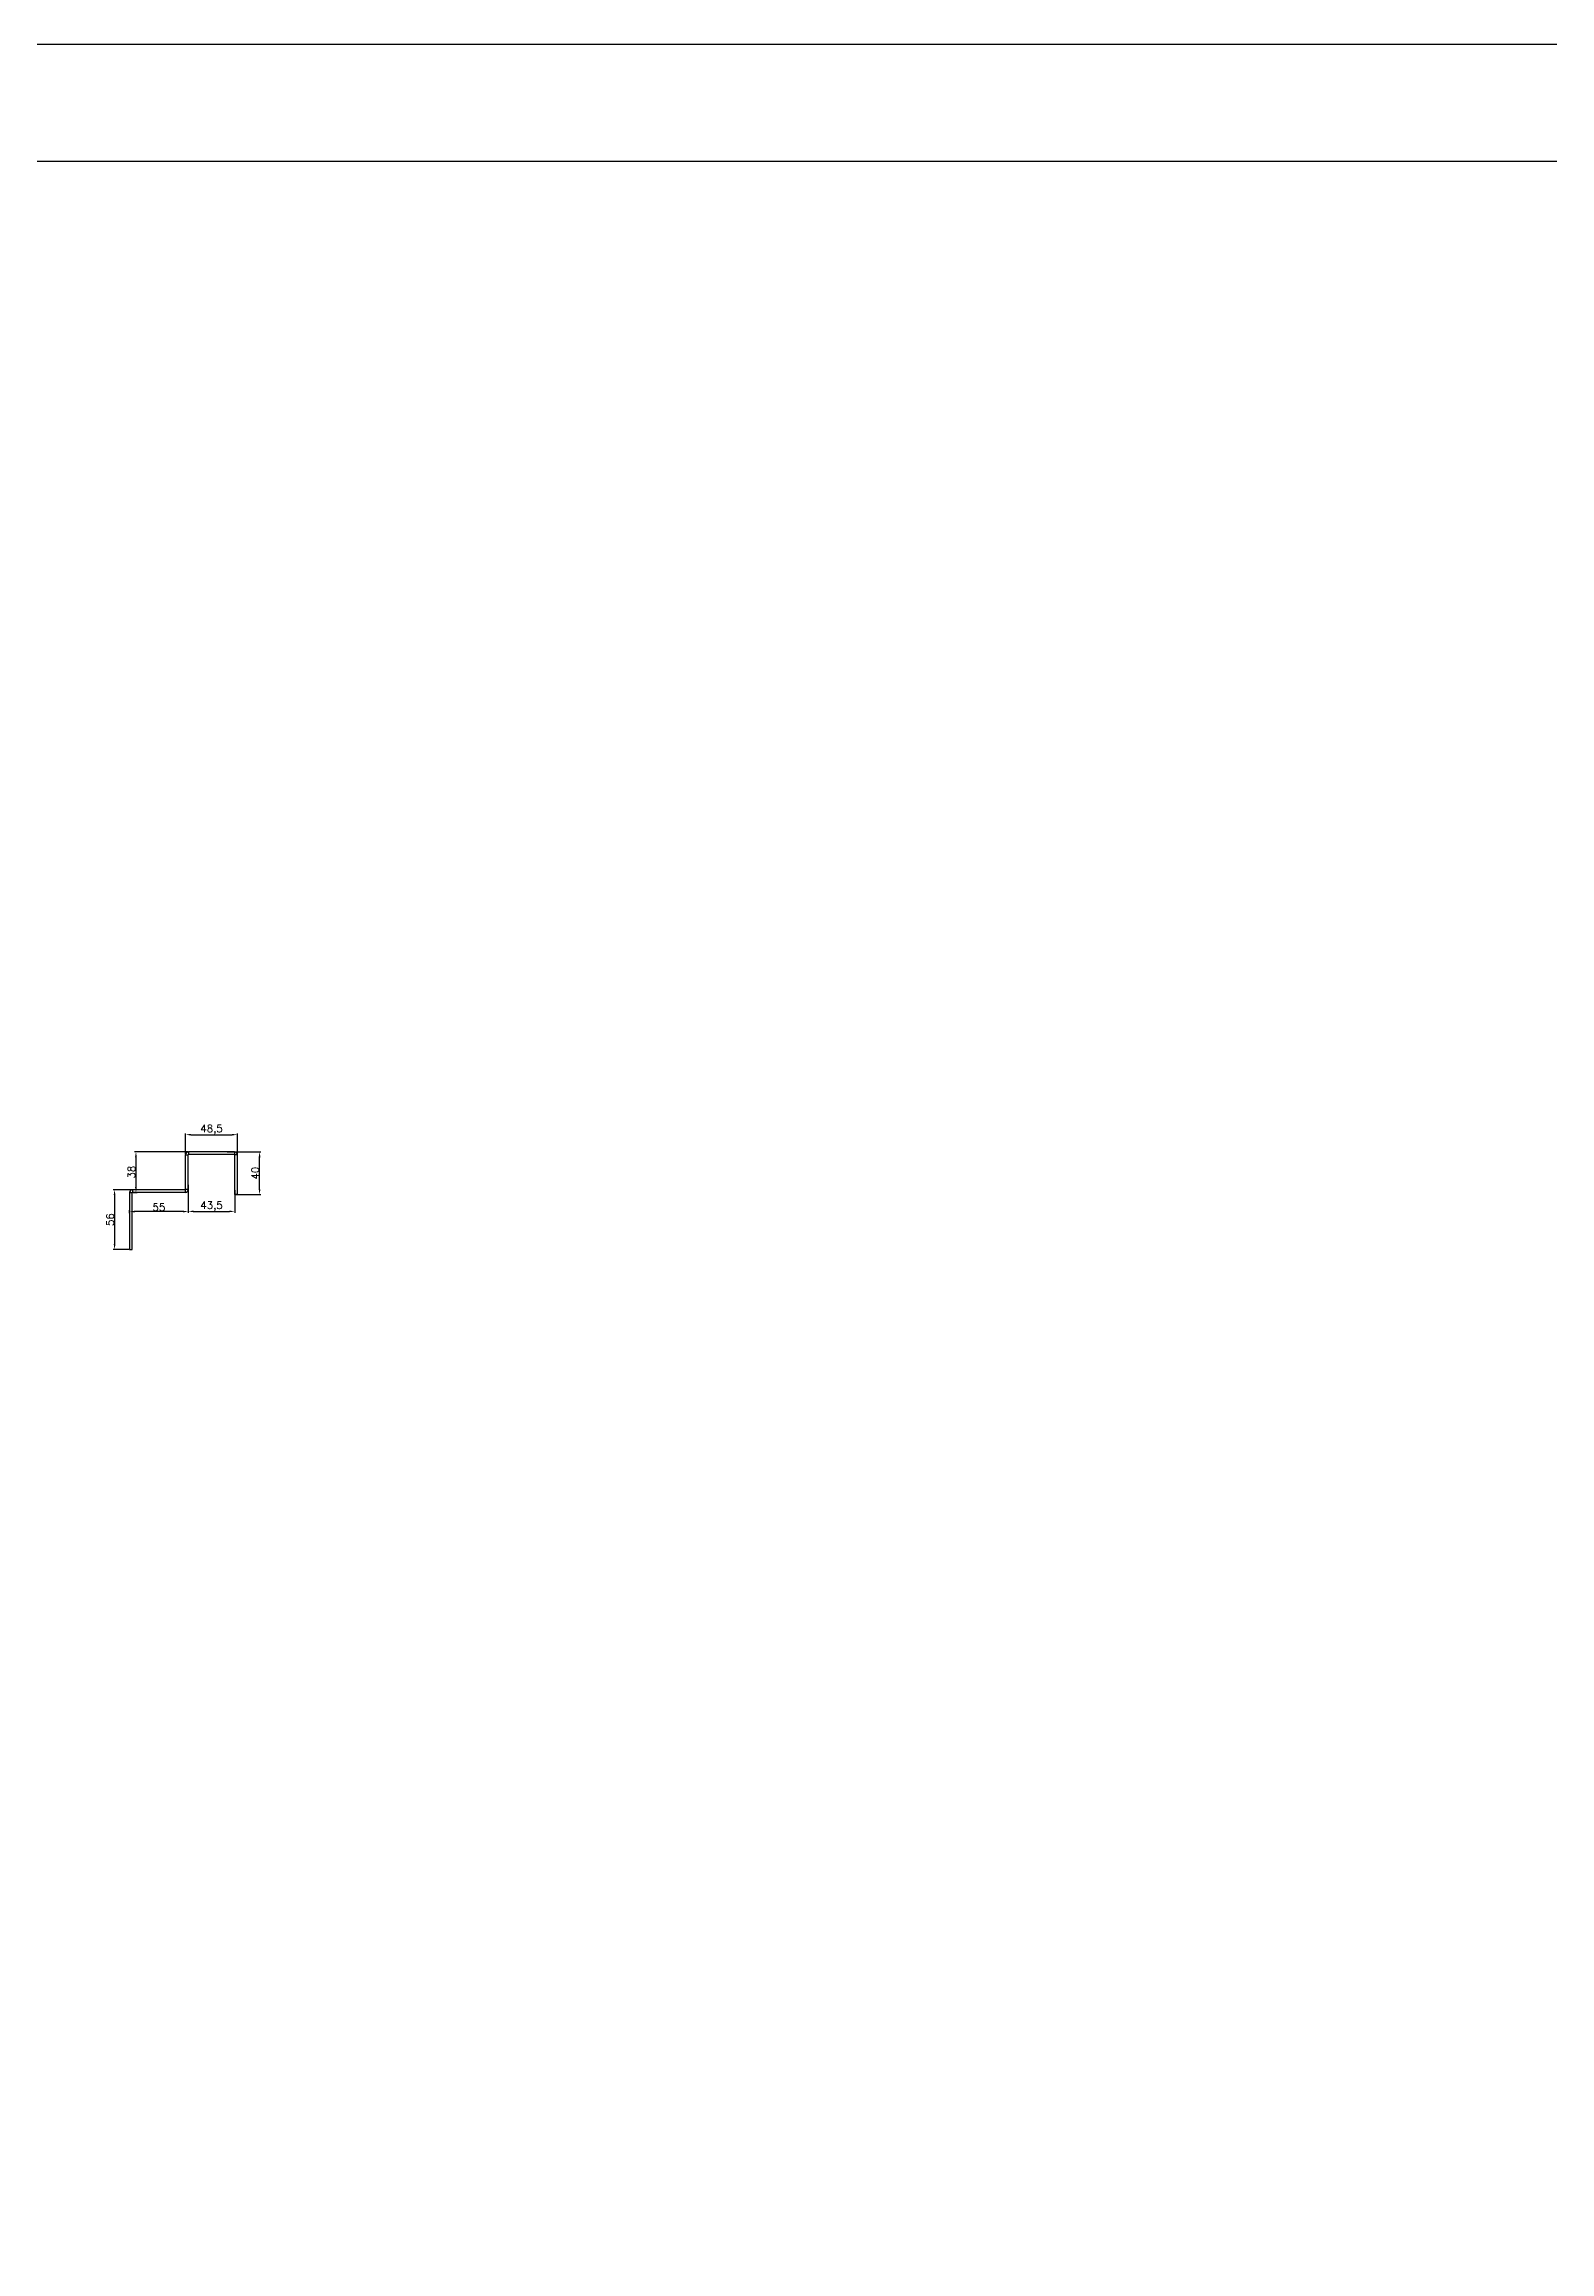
# Model space of a CAD drawing. Header units: millimetres. Extents: x -207 to 14821, y -6397 to 3639.
# Drawn here: x 1390 to 2801, y -4190 to -2120 of the extents above; entities that cross this region are included whole.
import ezdxf

# ---------------------------------------------------------------- set-up
doc = ezdxf.new("R2010")
doc.units = ezdxf.units.MM
doc.layers.add('02___PRT_ALL_AXES', color=7, linetype='Continuous')
doc.layers.add('图框', color=7, linetype='Continuous')
doc.layers.add('粗实线', color=7, linetype='Continuous', lineweight=25)
doc.styles.get("Standard").update_dxf_attribs({"font": 'txt', "bigfont": 'gbcbig.shx'})
doc.dimstyles.new('ISO-25', dxfattribs={"dimtxt": 7, "dimasz": 5, "dimexe": 1.25, "dimexo": 0.625, "dimtad": 1, "dimtxsty": 'Standard', "dimcen": 2.5, "dimclrd": 4, "dimclre": 4, "dimclrt": 4, "dimadec": 0, "dimazin": 0, "dimtfac": 1, "dimtmove": 0, "dimatfit": 3, "dimfxl": 1, "dimarcsym": 0})

# ---------------------------------------------------------------- blocks, each defined once
blk = doc.blocks.new('GG')
at = {"color": 3, "linetype": 'Continuous'}
for p, q in [((2878.3, 2376.6), (2880.8, 2376.6)), ((2878.3, 2344), (2878.3, 2376.6)), ((2880.8, 2344), (2880.8, 2376.6)), ((2924.1, 2379.3), (2881, 2379.3)), ((2881, 2379.3), (2881, 2376.8)), ((2924.1, 2376.8), (2881, 2376.8)), ((2924.1, 2379.3), (2924.1, 2376.8)), ((2926.8, 2376.6), (2924.3, 2376.6)), ((2924.3, 2339.3), (2924.3, 2376.6)), ((2926.8, 2339.3), (2926.8, 2376.6)), ((2825.8, 2341.1), (2828.3, 2341.1)), ((2828.3, 2287.8), (2828.3, 2341.1)), ((2878.1, 2343.8), (2828.5, 2343.8)), ((2828.5, 2343.8), (2828.5, 2341.3)), ((2878.1, 2341.3), (2828.5, 2341.3)), ((2878.1, 2341.3), (2878.1, 2343.8)), ((2880.8, 2344), (2878.3, 2344)), ((2926.8, 2339.3), (2924.3, 2339.3))]:
    blk.add_line(p, q, dxfattribs=at)
for centre, radius, start, end in [((2881, 2376.6), 2.7, 90, 180), ((2881, 2376.6), 0.2, 90, 180), ((2924.1, 2376.6), 2.7, 0, 90), ((2924.1, 2376.6), 0.2, 0, 90), ((2828.5, 2341.1), 2.7, 90, 180), ((2828.5, 2341.1), 0.2, 90, 180), ((2878.1, 2344), 2.7, 270, 0), ((2878.1, 2344), 0.2, 270, 0)]:
    blk.add_arc(centre, radius, start, end, dxfattribs=at)
at = {"layer": '02___PRT_ALL_AXES', "color": 3, "linetype": 'Continuous'}
blk.add_line((2825.8, 2287.8), (2828.3, 2287.8), dxfattribs=at)
at = {"layer": '粗实线', "color": 3}
blk.add_line((2825.8, 2341.1), (2825.8, 2287.8), dxfattribs=at)
blk = doc.blocks.new('*D61')
at = {"color": 4, "lineweight": -2}
for p, q in [((1560.9, -3158.6), (1592.7, -3158.6)), ((1591.4, -3193.6), (1591.4, -3163.6)), ((1569.3, -3198.6), (1592.7, -3198.6))]:
    blk.add_line(p, q, dxfattribs=at)
at = {"color": 4}
for points in [[(1590.6, -3163.6), (1592.3, -3163.6), (1591.4, -3158.6)], [(1590.6, -3193.6), (1592.3, -3193.6), (1591.4, -3198.6)]]:
    blk.add_solid(points, dxfattribs=at)
at = {"layer": 'Defpoints', "color": 0}
for p in [(1560.3, -3158.6), (1591.4, -3158.6), (1568.6, -3198.6)]:
    blk.add_point(p, dxfattribs=at)
at = {"color": 4, "insert": (1587.3, -3178.6), "char_height": 7, "attachment_point": 5, "rotation": 90}
blk.add_mtext('40', dxfattribs=at)
blk = doc.blocks.new('*D78')
at = {"color": 4, "lineweight": -2}
for p, q in [((1522.1, -3160.7), (1522.1, -3141.3)), ((1527.1, -3142.5), (1565.6, -3142.5)), ((1570.6, -3160.7), (1570.6, -3141.3))]:
    blk.add_line(p, q, dxfattribs=at)
at = {"color": 4}
for points in [[(1527.1, -3141.7), (1527.1, -3143.3), (1522.1, -3142.5)], [(1565.6, -3141.7), (1565.6, -3143.3), (1570.6, -3142.5)]]:
    blk.add_solid(points, dxfattribs=at)
at = {"layer": 'Defpoints', "color": 0}
for p in [(1570.6, -3142.5), (1522.1, -3161.3), (1570.6, -3161.3)]:
    blk.add_point(p, dxfattribs=at)
at = {"color": 4, "insert": (1546.4, -3137.8), "char_height": 7, "attachment_point": 5}
blk.add_mtext('48,5', dxfattribs=at)
blk = doc.blocks.new('*D79')
at = {"color": 4, "lineweight": -2}
for p, q in [((1524.6, -3194.5), (1524.6, -3215.7)), ((1568.1, -3194.5), (1568.1, -3215.7)), ((1529.6, -3214.4), (1563.1, -3214.4))]:
    blk.add_line(p, q, dxfattribs=at)
at = {"color": 4}
for points in [[(1529.6, -3213.6), (1529.6, -3215.2), (1524.6, -3214.4)], [(1563.1, -3213.6), (1563.1, -3215.2), (1568.1, -3214.4)]]:
    blk.add_solid(points, dxfattribs=at)
at = {"layer": 'Defpoints', "color": 0}
for p in [(1524.6, -3193.9), (1568.1, -3193.9), (1568.1, -3214.4)]:
    blk.add_point(p, dxfattribs=at)
at = {"color": 4, "insert": (1546.4, -3209.7), "char_height": 7, "attachment_point": 5}
blk.add_mtext('43,5', dxfattribs=at)
blk = doc.blocks.new('*D80')
at = {"color": 4, "lineweight": -2}
for p, q in [((1524.6, -3189.4), (1524.6, -3215.8)), ((1469.6, -3216.2), (1469.6, -3213.3)), ((1519.6, -3214.6), (1474.6, -3214.6))]:
    blk.add_line(p, q, dxfattribs=at)
at = {"color": 4}
for points in [[(1474.6, -3213.7), (1474.6, -3215.4), (1469.6, -3214.6)], [(1519.6, -3213.7), (1519.6, -3215.4), (1524.6, -3214.6)]]:
    blk.add_solid(points, dxfattribs=at)
at = {"layer": 'Defpoints', "color": 0}
for p in [(1524.6, -3188.8), (1469.6, -3214.6), (1469.6, -3216.8)]:
    blk.add_point(p, dxfattribs=at)
at = {"color": 4, "insert": (1497.1, -3210.5), "char_height": 7, "attachment_point": 5}
blk.add_mtext('55', dxfattribs=at)
blk = doc.blocks.new('*D81')
at = {"color": 4, "lineweight": -2}
for p, q in [((1524.2, -3158.6), (1474.3, -3158.6)), ((1475.6, -3163.6), (1475.6, -3191.6)), ((1473, -3196.6), (1476.8, -3196.6))]:
    blk.add_line(p, q, dxfattribs=at)
at = {"color": 4}
for points in [[(1474.7, -3163.6), (1476.4, -3163.6), (1475.6, -3158.6)], [(1474.7, -3191.6), (1476.4, -3191.6), (1475.6, -3196.6)]]:
    blk.add_solid(points, dxfattribs=at)
at = {"layer": 'Defpoints', "color": 0}
for p in [(1524.8, -3158.6), (1472.3, -3196.6), (1475.6, -3196.6)]:
    blk.add_point(p, dxfattribs=at)
at = {"color": 4, "insert": (1471.4, -3177.6), "char_height": 7, "attachment_point": 5, "rotation": 90}
blk.add_mtext('38', dxfattribs=at)
blk = doc.blocks.new('*D82')
at = {"color": 4, "lineweight": -2}
for p, q in [((1474, -3194.1), (1454.3, -3194.1)), ((1455.5, -3199.1), (1455.5, -3245.1)), ((1469, -3250.1), (1454.3, -3250.1))]:
    blk.add_line(p, q, dxfattribs=at)
at = {"color": 4}
for points in [[(1454.7, -3199.1), (1456.4, -3199.1), (1455.5, -3194.1)], [(1454.7, -3245.1), (1456.4, -3245.1), (1455.5, -3250.1)]]:
    blk.add_solid(points, dxfattribs=at)
at = {"layer": 'Defpoints', "color": 0}
for p in [(1474.6, -3194.1), (1455.5, -3250.1), (1469.6, -3250.1)]:
    blk.add_point(p, dxfattribs=at)
at = {"color": 4, "insert": (1451.4, -3222.1), "char_height": 7, "attachment_point": 5, "rotation": 90}
blk.add_mtext('56', dxfattribs=at)
blk = doc.blocks.new('TK')
at = {"layer": '图框'}
blk.add_lwpolyline([(7176.7, -904.8), (1128.7, -904.8), (1128.7, 3372), (7176.7, 3372), (7176.7, -904.8)], dxfattribs=at)
blk.add_lwpolyline([(7067, -795), (1238.5, -795), (1238.5, 3262.2), (7067, 3262.2)], close=True, dxfattribs=at)

msp = doc.modelspace()

# ---------------------------------------------------------------- block references
for name, p in [('TK', (-1335.535, -5492.315)), ('GG', (-1356.184, -5537.844))]:
    msp.add_blockref(name, p)

# ---------------------------------------------------------------- dimensions: what is measured, and where the dimension line sits
for base, p1, p2, picture, middle in [((1570.64, -3142.501), (1522.14, -3161.294), (1570.64, -3161.294), '*D78', (1546.39, -3137.793)), ((1469.64, -3214.577), (1524.64, -3188.793), (1469.64, -3216.804), '*D80', (1497.14, -3210.452)), ((1568.14, -3214.413), (1524.64, -3193.894), (1568.14, -3193.894), '*D79', (1546.39, -3209.704))]:
    dim = msp.add_linear_dim(base=base, p1=p1, p2=p2, dimstyle='ISO-25')
    dim.commit()
    dim.dimension.update_dxf_attribs({"geometry": picture, "text_midpoint": middle})
dim = msp.add_linear_dim(base=(1475.566, -3196.594), p1=(1524.84, -3158.594), p2=(1472.34, -3196.594), angle=90, dimstyle='ISO-25')
dim.commit()
dim.dimension.update_dxf_attribs({"geometry": '*D81', "text_midpoint": (1475.566, -3177.594), "dimtype": 160})
for base, p1, p2, picture, middle in [((1591.429, -3158.594), (1568.64, -3198.594), (1560.283, -3158.594), '*D61', (1587.304, -3178.594)), ((1455.527, -3250.094), (1474.593, -3194.094), (1469.64, -3250.094), '*D82', (1451.402, -3222.094))]:
    dim = msp.add_linear_dim(base=base, p1=p1, p2=p2, angle=90, dimstyle='ISO-25')
    dim.commit()
    dim.dimension.update_dxf_attribs({"geometry": picture, "text_midpoint": middle})

doc.saveas('drawing.dxf')
